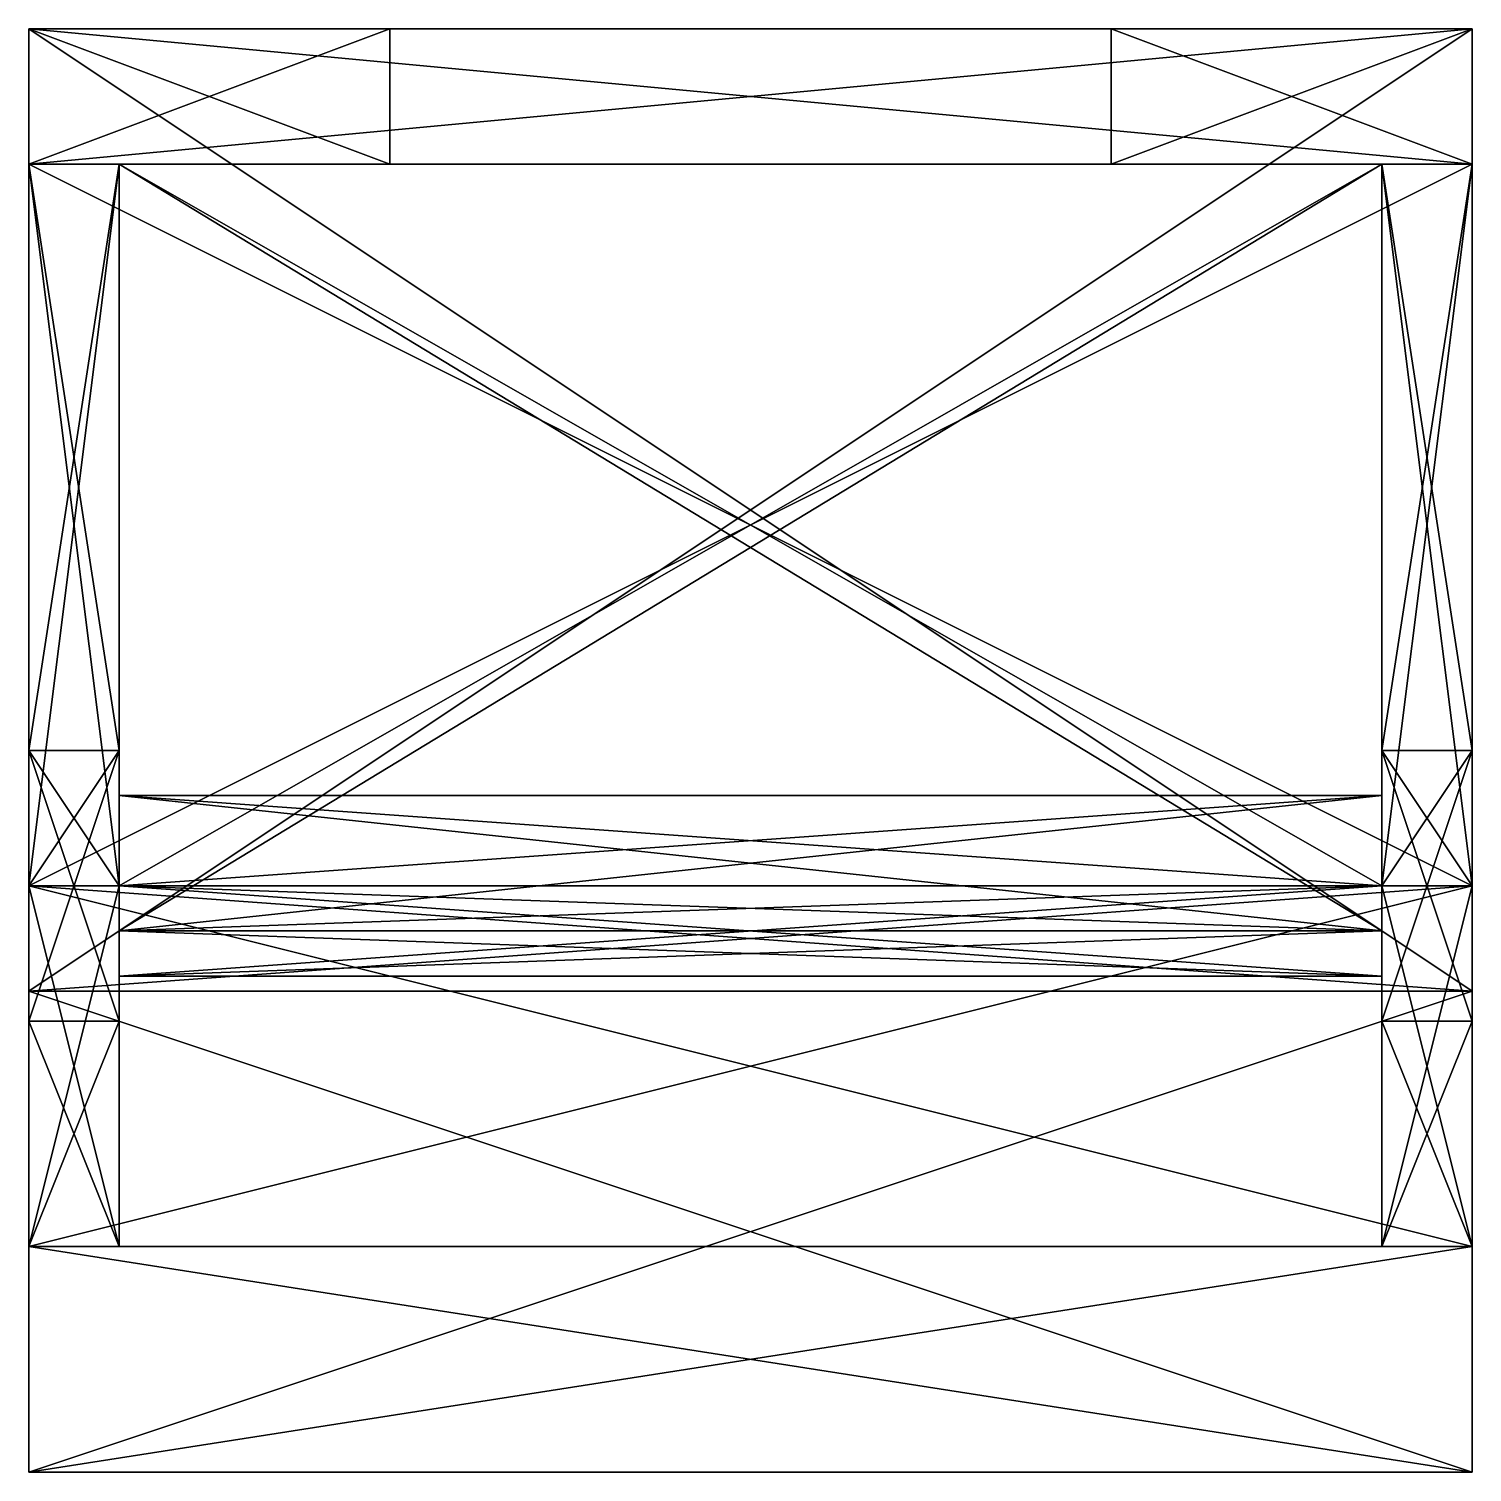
# Model space of a CAD drawing. Extents: x -128 to 128, y -128 to 128.
import ezdxf

# ---------------------------------------------------------------- set-up
doc = ezdxf.new("R2010")
doc.units = 0

msp = doc.modelspace()

# ---------------------------------------------------------------- meshes
at = {"layer": 'OBJECT000', "color": 50}
mesh = msp.add_polyface(dxfattribs=at)
corners = [(-128, -24, -96), (-128, 0, -64), (-112, 0, -64), (-112, -24, -96), (-112, 104, -96), (-112, 104, -64), (-128, 104, -64), (-128, 104, -96)]
mesh.append_faces([[corners[k] for k in face] for face in [(1, 3, 0), (5, 7, 4), (0, 6, 1), (2, 4, 3), (1, 5, 2), (7, 3, 4)]], dxfattribs={"vtx0": -1})
mesh.append_faces([[corners[k] for k in face] for face in [(1, 2, 3), (5, 6, 7), (0, 7, 6), (2, 5, 4), (1, 6, 5), (7, 0, 3)]], dxfattribs={"vtx2": -1})
at = {"layer": 'OBJECT001', "color": 50}
mesh = msp.add_polyface(dxfattribs=at)
corners = [(128, 128, -128), (128, -42.66724, -128), (128, -24, -96), (128, 104, -96), (-128, -42.66724, -128), (-128, 128, -128), (-128, 104, -96), (-128, -24, -96)]
mesh.append_faces([[corners[k] for k in face] for face in [(1, 3, 0), (5, 7, 4), (4, 0, 5), (6, 2, 7), (1, 7, 2), (5, 3, 6)]], dxfattribs={"vtx0": -1})
mesh.append_faces([[corners[k] for k in face] for face in [(1, 2, 3), (5, 6, 7), (4, 1, 0), (6, 3, 2), (1, 4, 7), (5, 0, 3)]], dxfattribs={"vtx2": -1})
at = {"layer": 'OBJECT002', "color": 50}
mesh = msp.add_polyface(dxfattribs=at)
corners = [(128, -24, -96), (128, -42.66748, -128), (128, -128), (128, -88), (-128, -42.66748, -128), (-128, -24, -96), (-128, -88), (-128, -128)]
mesh.append_faces([[corners[k] for k in face] for face in [(1, 3, 0), (5, 7, 4), (4, 0, 5), (6, 2, 7), (1, 7, 2), (5, 3, 6)]], dxfattribs={"vtx0": -1})
mesh.append_faces([[corners[k] for k in face] for face in [(1, 2, 3), (5, 6, 7), (4, 1, 0), (6, 3, 2), (1, 4, 7), (5, 0, 3)]], dxfattribs={"vtx2": -1})
at = {"layer": 'OBJECT003', "color": 50}
mesh = msp.add_polyface(dxfattribs=at)
corners = [(-128, -88), (-128, -48), (-112, -48), (-112, -88), (-112, -24, -96), (-112, 0, -64), (-128, 0, -64), (-128, -24, -96)]
mesh.append_faces([[corners[k] for k in face] for face in [(1, 3, 0), (5, 7, 4), (6, 0, 7), (2, 4, 3), (7, 3, 4), (5, 1, 6)]], dxfattribs={"vtx0": -1})
mesh.append_faces([[corners[k] for k in face] for face in [(1, 2, 3), (5, 6, 7), (6, 1, 0), (2, 5, 4), (7, 0, 3), (5, 2, 1)]], dxfattribs={"vtx2": -1})
at = {"layer": 'OBJECT004', "color": 50}
mesh = msp.add_polyface(dxfattribs=at)
corners = [(128, -42.66699, 128), (128, -24, 96), (128, -88), (128, -128), (-128, -128), (-128, -88), (-128, -24, 96), (-128, -42.66699, 128)]
mesh.append_faces([[corners[k] for k in face] for face in [(1, 3, 0), (5, 7, 4), (6, 0, 7), (4, 2, 5), (3, 7, 0), (5, 1, 6)]], dxfattribs={"vtx0": -1})
mesh.append_faces([[corners[k] for k in face] for face in [(1, 2, 3), (5, 6, 7), (6, 1, 0), (4, 3, 2), (3, 4, 7), (5, 2, 1)]], dxfattribs={"vtx2": -1})
at = {"layer": 'OBJECT005', "color": 50}
mesh = msp.add_polyface(dxfattribs=at)
corners = [(-128, -48), (-128, -88), (-112, -88), (-112, -48), (-128, -24, 96), (-128, 0, 64), (-112, 0, 64), (-112, -24, 96)]
mesh.append_faces([[corners[k] for k in face] for face in [(1, 3, 0), (5, 7, 4), (0, 4, 1), (6, 2, 7), (1, 7, 2), (3, 5, 0)]], dxfattribs={"vtx0": -1})
mesh.append_faces([[corners[k] for k in face] for face in [(1, 2, 3), (5, 6, 7), (0, 5, 4), (6, 3, 2), (1, 4, 7), (3, 6, 5)]], dxfattribs={"vtx2": -1})
at = {"layer": 'OBJECT006', "color": 50}
mesh = msp.add_polyface(dxfattribs=at)
corners = [(-128, 128, -128), (-128, 104, -96), (128, 104, -96), (128, 128, -128), (-128, 104, -64), (-128, 128, -64), (128, 128, -64), (128, 104, -64)]
mesh.append_faces([[corners[k] for k in face] for face in [(1, 3, 0), (5, 7, 4), (0, 4, 1), (2, 6, 3), (1, 7, 2), (3, 5, 0)]], dxfattribs={"vtx0": -1})
mesh.append_faces([[corners[k] for k in face] for face in [(1, 2, 3), (5, 6, 7), (0, 5, 4), (2, 7, 6), (1, 4, 7), (3, 6, 5)]], dxfattribs={"vtx2": -1})
at = {"layer": 'OBJECT007', "color": 50}
mesh = msp.add_polyface(dxfattribs=at)
corners = [(-128, 128, -64), (-128, 104, -64), (-64, 104, -64), (-64, 128, -64), (-128, 104, 64), (-128, 128, 64), (-64, 128, 64), (-64, 104, 64)]
mesh.append_faces([[corners[k] for k in face] for face in [(1, 3, 0), (5, 7, 4), (0, 4, 1), (2, 6, 3), (1, 7, 2), (3, 5, 0)]], dxfattribs={"vtx0": -1})
mesh.append_faces([[corners[k] for k in face] for face in [(1, 2, 3), (5, 6, 7), (0, 5, 4), (2, 7, 6), (1, 4, 7), (3, 6, 5)]], dxfattribs={"vtx2": -1})
at = {"layer": 'OBJECT008', "color": 50}
mesh = msp.add_polyface(dxfattribs=at)
corners = [(-128, 128, 64), (-128, 104, 64), (128, 104, 64), (128, 128, 64), (128, 128, 128), (128, 104, 96), (-128, 104, 96), (-128, 128, 128)]
mesh.append_faces([[corners[k] for k in face] for face in [(1, 3, 0), (5, 7, 4), (6, 0, 7), (2, 4, 3), (1, 5, 2), (3, 7, 0)]], dxfattribs={"vtx0": -1})
mesh.append_faces([[corners[k] for k in face] for face in [(1, 2, 3), (5, 6, 7), (6, 1, 0), (2, 5, 4), (1, 6, 5), (3, 4, 7)]], dxfattribs={"vtx2": -1})
at = {"layer": 'OBJECT009', "color": 50}
mesh = msp.add_polyface(dxfattribs=at)
corners = [(-112, -24, 96), (-112, 0, 64), (-128, 0, 64), (-128, -24, 96), (-128, 104, 96), (-128, 104, 64), (-112, 104, 64), (-112, 104, 96)]
mesh.append_faces([[corners[k] for k in face] for face in [(1, 3, 0), (5, 7, 4), (2, 4, 3), (6, 0, 7), (5, 1, 6), (3, 7, 0)]], dxfattribs={"vtx0": -1})
mesh.append_faces([[corners[k] for k in face] for face in [(1, 2, 3), (5, 6, 7), (2, 5, 4), (6, 1, 0), (5, 2, 1), (3, 4, 7)]], dxfattribs={"vtx2": -1})
at = {"layer": 'OBJECT010', "color": 50}
mesh = msp.add_polyface(dxfattribs=at)
corners = [(128, 104, 96), (128, -24, 96), (128, -42.66724, 128), (128, 128, 128), (-128, -24, 96), (-128, 104, 96), (-128, 128, 128), (-128, -42.66724, 128)]
mesh.append_faces([[corners[k] for k in face] for face in [(1, 3, 0), (5, 7, 4), (6, 2, 7), (4, 0, 5), (1, 7, 2), (5, 3, 6)]], dxfattribs={"vtx0": -1})
mesh.append_faces([[corners[k] for k in face] for face in [(1, 2, 3), (5, 6, 7), (6, 3, 2), (4, 1, 0), (1, 4, 7), (5, 0, 3)]], dxfattribs={"vtx2": -1})
at = {"layer": 'OBJECT011', "color": 50}
mesh = msp.add_polyface(dxfattribs=at)
corners = [(64, 128, -64), (64, 104, -64), (128, 104, -64), (128, 128, -64), (64, 104, 64), (64, 128, 64), (128, 128, 64), (128, 104, 64)]
mesh.append_faces([[corners[k] for k in face] for face in [(1, 3, 0), (5, 7, 4), (0, 4, 1), (2, 6, 3), (1, 7, 2), (3, 5, 0)]], dxfattribs={"vtx0": -1})
mesh.append_faces([[corners[k] for k in face] for face in [(1, 2, 3), (5, 6, 7), (0, 5, 4), (2, 7, 6), (1, 4, 7), (3, 6, 5)]], dxfattribs={"vtx2": -1})
at = {"layer": 'OBJECT012', "color": 50}
mesh = msp.add_polyface(dxfattribs=at)
corners = [(128, -24, 96), (128, 0, 64), (112, 0, 64), (112, -24, 96), (112, 104, 96), (112, 104, 64), (128, 104, 64), (128, 104, 96)]
mesh.append_faces([[corners[k] for k in face] for face in [(1, 3, 0), (5, 7, 4), (2, 4, 3), (6, 0, 7), (5, 1, 6), (3, 7, 0)]], dxfattribs={"vtx0": -1})
mesh.append_faces([[corners[k] for k in face] for face in [(1, 2, 3), (5, 6, 7), (2, 5, 4), (6, 1, 0), (5, 2, 1), (3, 4, 7)]], dxfattribs={"vtx2": -1})
at = {"layer": 'OBJECT013', "color": 50}
mesh = msp.add_polyface(dxfattribs=at)
corners = [(112, -48), (112, -88), (128, -88), (128, -48), (112, -24, 96), (112, 0, 64), (128, 0, 64), (128, -24, 96)]
mesh.append_faces([[corners[k] for k in face] for face in [(1, 3, 0), (5, 7, 4), (0, 4, 1), (6, 2, 7), (1, 7, 2), (3, 5, 0)]], dxfattribs={"vtx0": -1})
mesh.append_faces([[corners[k] for k in face] for face in [(1, 2, 3), (5, 6, 7), (0, 5, 4), (6, 3, 2), (1, 4, 7), (3, 6, 5)]], dxfattribs={"vtx2": -1})
at = {"layer": 'OBJECT014', "color": 50}
mesh = msp.add_polyface(dxfattribs=at)
corners = [(112, -88), (112, -48), (128, -48), (128, -88), (128, -24, -96), (128, 0, -64), (112, 0, -64), (112, -24, -96)]
mesh.append_faces([[corners[k] for k in face] for face in [(1, 3, 0), (5, 7, 4), (6, 0, 7), (2, 4, 3), (7, 3, 4), (5, 1, 6)]], dxfattribs={"vtx0": -1})
mesh.append_faces([[corners[k] for k in face] for face in [(1, 2, 3), (5, 6, 7), (6, 1, 0), (2, 5, 4), (7, 0, 3), (5, 2, 1)]], dxfattribs={"vtx2": -1})
at = {"layer": 'OBJECT015', "color": 50}
mesh = msp.add_polyface(dxfattribs=at)
corners = [(112, -24, -96), (112, 0, -64), (128, 0, -64), (128, -24, -96), (128, 104, -96), (128, 104, -64), (112, 104, -64), (112, 104, -96)]
mesh.append_faces([[corners[k] for k in face] for face in [(1, 3, 0), (5, 7, 4), (0, 6, 1), (2, 4, 3), (1, 5, 2), (7, 3, 4)]], dxfattribs={"vtx0": -1})
mesh.append_faces([[corners[k] for k in face] for face in [(1, 2, 3), (5, 6, 7), (0, 7, 6), (2, 5, 4), (1, 6, 5), (7, 0, 3)]], dxfattribs={"vtx2": -1})
at = {"layer": 'OBJECT016', "color": 50}
mesh = msp.add_polyface(dxfattribs=at)
corners = [(-112, -32, -72), (-112, 104, -72), (112, 104, -72), (112, -32, -72), (-112, 104, -80), (-112, -24, -80), (112, -24, -80), (112, 104, -80)]
mesh.append_faces([[corners[k] for k in face] for face in [(1, 3, 0), (5, 7, 4), (4, 0, 5), (6, 2, 7), (7, 1, 4), (5, 3, 6)]], dxfattribs={"vtx0": -1})
mesh.append_faces([[corners[k] for k in face] for face in [(1, 2, 3), (5, 6, 7), (4, 1, 0), (6, 3, 2), (7, 2, 1), (5, 0, 3)]], dxfattribs={"vtx2": -1})
at = {"layer": 'OBJECT017', "color": 50}
mesh = msp.add_polyface(dxfattribs=at)
corners = [(-112, -40, -72), (-112, -32, -72), (112, -32, -72), (112, -40, -72), (-112, -8, -96), (-112, -24, -96), (112, -24, -96), (112, -8, -96)]
mesh.append_faces([[corners[k] for k in face] for face in [(1, 3, 0), (5, 7, 4), (4, 0, 5), (6, 2, 7), (7, 1, 4), (5, 3, 6)]], dxfattribs={"vtx0": -1})
mesh.append_faces([[corners[k] for k in face] for face in [(1, 2, 3), (5, 6, 7), (4, 1, 0), (6, 3, 2), (7, 2, 1), (5, 0, 3)]], dxfattribs={"vtx2": -1})
at = {"layer": 'OBJECT018', "color": 50}
mesh = msp.add_polyface(dxfattribs=at)
corners = [(-112, -32, 72), (-112, -40, 72), (112, -40, 72), (112, -32, 72), (-112, -24, 96), (-112, -8, 96), (112, -8, 96), (112, -24, 96)]
mesh.append_faces([[corners[k] for k in face] for face in [(1, 3, 0), (5, 7, 4), (0, 4, 1), (2, 6, 3), (3, 5, 0), (1, 7, 2)]], dxfattribs={"vtx0": -1})
mesh.append_faces([[corners[k] for k in face] for face in [(1, 2, 3), (5, 6, 7), (0, 5, 4), (2, 7, 6), (3, 6, 5), (1, 4, 7)]], dxfattribs={"vtx2": -1})
at = {"layer": 'OBJECT019', "color": 50}
mesh = msp.add_polyface(dxfattribs=at)
corners = [(-112, 104, 72), (-112, -32, 72), (112, -32, 72), (112, 104, 72), (-112, -24, 80), (-112, 104, 80), (112, 104, 80), (112, -24, 80)]
mesh.append_faces([[corners[k] for k in face] for face in [(1, 3, 0), (5, 7, 4), (0, 4, 1), (2, 6, 3), (3, 5, 0), (1, 7, 2)]], dxfattribs={"vtx0": -1})
mesh.append_faces([[corners[k] for k in face] for face in [(1, 2, 3), (5, 6, 7), (0, 5, 4), (2, 7, 6), (3, 6, 5), (1, 4, 7)]], dxfattribs={"vtx2": -1})

doc.saveas('drawing.dxf')
